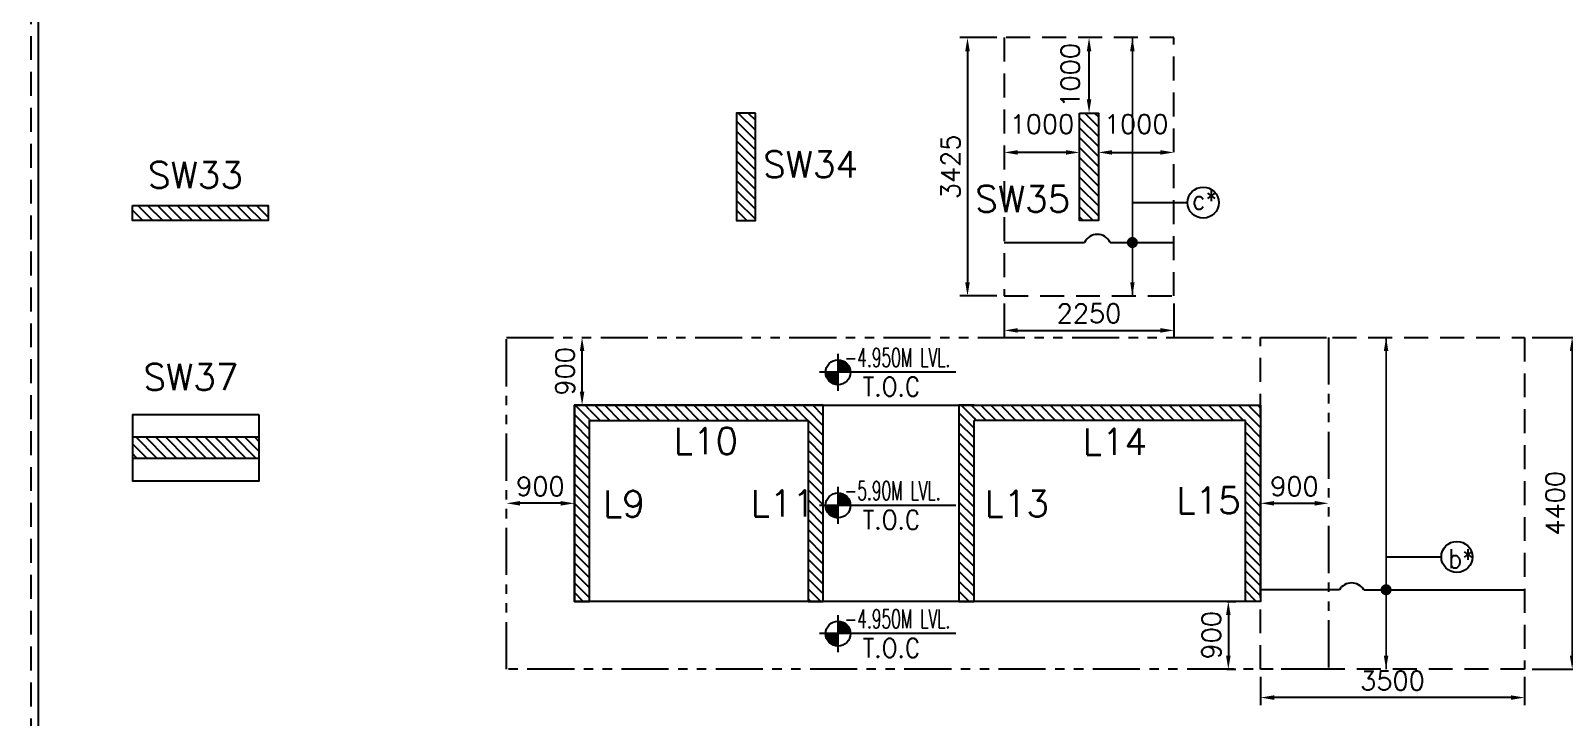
# Model space of a CAD drawing. Extents: x 493682 to 1244665, y -124941 to -2846.
# Drawn here: x 561644 to 581982, y -45252 to -36147 of the extents above; entities that cross this region are included whole.
import ezdxf
from ezdxf.lldxf.tags import DXFTag

# ---------------------------------------------------------------- set-up
doc = ezdxf.new("R2010")
doc.units = 0
doc.header["$MEASUREMENT"] = 0
doc.header["$PDMODE"] = 34
doc.header["$PDSIZE"] = 50
doc.linetypes.add('HIDDEN', pattern=[9.525, 6.35, -3.175])
doc.linetypes.add('PHANTOM4', pattern=[0.625, 0.3125, -0.0625, 0.0625, -0.0625, 0.0625, -0.0625])
for name, color, linetype in [('001 TOP VERTICAL STEEL', 183, 'Continuous'), ('001 X DIR.', 130, 'Continuous'), ('003 5.875M', 123, 'Continuous'), ('02BEAM TEXT', 3, 'Continuous'), ('04 FOOTING', 2, 'Continuous'), ('04 NORMAL TEXT', 2, 'Continuous'), ('18 COL. TEXT', 1, 'Continuous'), ('19 COLUMN', 1, 'Continuous'), ('21GRID CIRCLE', 5, 'Continuous'), ('22222', 63, 'Continuous'), ('25 hatch', 8, 'Continuous'), ('26 HT (PCC)', 8, 'Continuous'), ('RENF', 2, 'Continuous')]:
    doc.layers.add(name, color=color, linetype=linetype)
doc.styles.add('ROMANS', font='simplex.shx')
tags = doc.linetypes.add('HIDDEN2', pattern=[0.1875, 0.125, -0.0625]).pattern_tags.tags
tags[6:7] = [DXFTag(74, 4), DXFTag(75, 0), DXFTag(340, '0'), DXFTag(46, 1.0), DXFTag(50, 0.0), DXFTag(44, 0.0), DXFTag(45, 0.0)]
tags[4:5] = [DXFTag(74, 4), DXFTag(75, 0), DXFTag(340, '0'), DXFTag(46, 1.0), DXFTag(50, 0.0), DXFTag(44, 0.0), DXFTag(45, 0.0)]
doc.dimstyles.new('SDU-II', dxfattribs={"dimscale": 100, "dimtxt": 2.5, "dimasz": 1.8, "dimexe": 1, "dimexo": 1, "dimgap": 1, "dimtad": 1, "dimdec": 0, "dimzin": 0, "dimdsep": 46, "dimtxsty": 'ROMANS', "dimcen": 0.09, "dimclrd": 5, "dimclre": 5, "dimclrt": 4, "dimadec": 0, "dimazin": 0, "dimtfac": 1, "dimtdec": 0, "dimtmove": 1, "dimatfit": 3, "dimfxl": 1, "dimtolj": 1, "dimtzin": 0, "dimlwd": 9, "dimlwe": 0, "dimarcsym": 1})
doc.dimstyles.get("Standard").update_dxf_attribs({"dimscale": 100, "dimtxt": 2.5, "dimasz": 1.8, "dimexe": 1, "dimexo": 1, "dimgap": 1, "dimtad": 1, "dimdec": 0, "dimzin": 0, "dimdsep": 46, "dimtxsty": 'ROMANS', "dimcen": 0, "dimclrd": 5, "dimclre": 5, "dimclrt": 4, "dimadec": 0, "dimazin": 0, "dimtfac": 1, "dimtdec": 4, "dimtofl": 0, "dimtmove": 2, "dimatfit": 3, "dimfxl": 1, "dimtolj": 1, "dimtzin": 0, "dimlwe": -1, "dimarcsym": 0})
pattern_1 = [(315, (-18882.915, -74416.34), (65.63609, 65.63609), [])]

# ---------------------------------------------------------------- blocks, each defined once
blk = doc.blocks.new('zw$DB44')
at = {"layer": '25 hatch', "linetype": 'Continuous', "ltscale": 5}
h = blk.add_hatch(dxfattribs=at)
h.set_pattern_fill('ANSI31', color=256, scale=29.235733, angle=270, style=0)
h.set_pattern_definition(pattern_1)
h.paths.add_polyline_path([(5060, -29175), (4810, -29175), (4810, -30600), (5060, -30600)])
h = blk.add_hatch(dxfattribs=at)
h.set_pattern_fill('ANSI31', color=256, scale=29.235733, angle=270, style=0)
h.set_pattern_definition(pattern_1)
h.paths.add_polyline_path([(9360, -29175), (9610, -29175), (9610, -30600), (9360, -30600)])
h = blk.add_hatch(dxfattribs=at)
h.set_pattern_fill('ANSI31', color=256, scale=29.235733, angle=270, style=0)
h.set_pattern_definition(pattern_1)
h.paths.add_polyline_path([(-3200, -30400), (-1400, -30400), (-1400, -30600), (-3200, -30600)])
h = blk.add_hatch(dxfattribs=at)
h.set_pattern_fill('ANSI31', color=256, scale=29.235733, angle=270, style=0)
h.set_pattern_definition(pattern_1)
h.paths.add_polyline_path([(2860, -33050), (2660, -33050), (2660, -35650), (2860, -35650)])
h = blk.add_hatch(dxfattribs=at)
h.set_pattern_fill('ANSI31', color=256, scale=29.235733, angle=270, style=0)
h.set_pattern_definition(pattern_1)
h.paths.add_polyline_path([(5760, -33050), (2860, -33050), (2860, -33250), (5760, -33250)])
h = blk.add_hatch(dxfattribs=at)
h.set_pattern_fill('ANSI31', color=256, scale=29.235733, angle=270, style=0)
h.set_pattern_definition(pattern_1)
h.paths.add_polyline_path([(5760, -35650), (5960, -35650), (5960, -33050), (5760, -33050)])
h = blk.add_hatch(dxfattribs=at)
h.set_pattern_fill('ANSI31', color=256, scale=29.235733, angle=270, style=0)
h.set_pattern_definition(pattern_1)
h.paths.add_polyline_path([(7760, -35650), (7960, -35650), (7960, -33050), (7760, -33050)])
h = blk.add_hatch(dxfattribs=at)
h.set_pattern_fill('ANSI31', color=256, scale=29.235733, angle=270, style=0)
h.set_pattern_definition(pattern_1)
h.paths.add_polyline_path([(7960, -33050), (11560, -33050), (11560, -33250), (7960, -33250)])
h = blk.add_hatch(dxfattribs=at)
h.set_pattern_fill('ANSI31', color=256, scale=29.235733, angle=270, style=0)
h.set_pattern_definition(pattern_1)
h.paths.add_polyline_path([(11560, -33050), (11760, -33050), (11760, -35650), (11560, -35650)])
h = blk.add_hatch(dxfattribs=at)
h.set_pattern_fill('ANSI31', color=256, scale=29.235733, angle=270, style=0)
h.set_pattern_definition([(315, (-18882.915, -99961.34), (65.63609, 65.63609), [])])
h.paths.add_polyline_path([(-1520, -33750), (-1520, -33475), (-3200, -33475), (-3200, -33750)])
at = {"layer": '19 COLUMN'}
for points in [[(5060, -29175), (4810, -29175), (4810, -30600), (5060, -30600)], [(9360, -29175), (9610, -29175), (9610, -30600), (9360, -30600)], [(-3200, -30400), (-1400, -30400), (-1400, -30600), (-3200, -30600)], [(-1520, -33175), (-3200, -33175), (-3200, -34050), (-1520, -34050)], [(-1520, -33750), (-1520, -33475), (-3200, -33475), (-3200, -33750)]]:
    blk.add_lwpolyline(points, close=True, dxfattribs=at)
for points in [[(2860, -33050), (2860, -33050), (2660, -33050), (2660, -35650), (2860, -35650), (2860, -33250)], [(5760, -33050), (2860, -33050), (2860, -33050)], [(5760, -33250), (5760, -35650), (5960, -35650), (5960, -33050), (5760, -33050)], [(7960, -33050), (7760, -33050), (7760, -35650), (7960, -35650), (7960, -33250)], [(7960, -33050), (11560, -33050)], [(11560, -33050), (11760, -33050), (11760, -35650), (11560, -35650), (11560, -33250)], [(2860, -33250), (5760, -33250)], [(11560, -33250), (7960, -33250)]]:
    blk.add_lwpolyline(points, dxfattribs=at)
blk = doc.blocks.new('*D25')
at = {"color": 5, "linetype": 'Continuous', "transparency": 16777216}
for p, q in [((568953, -40214), (569056, -40214)), ((568953, -41114), (569056, -41114))]:
    blk.add_line(p, q, dxfattribs=at)
at = {"color": 5, "linetype": 'Continuous', "lineweight": -2, "transparency": 16777216}
blk.add_line((568956, -40934), (568956, -40394), dxfattribs=at)
at = {"color": 5, "transparency": 16777216}
for points in [[(568986, -40394), (568926, -40394), (568956, -40214)], [(568926, -40934), (568986, -40934), (568956, -41114)]]:
    blk.add_solid(points, dxfattribs=at)
at = {"layer": 'DEFPOINTS', "color": 0, "transparency": 16777216}
for p in [(568853, -40214), (568956, -40214), (568853, -41114)]:
    blk.add_point(p, dxfattribs=at)
at = {"color": 4, "transparency": 16777216, "insert": (568731, -40664), "char_height": 250, "attachment_point": 5, "rotation": 90, "style": 'ROMANS'}
blk.add_mtext('\\A1;900', dxfattribs=at)
blk = doc.blocks.new('*D26')
at = {"color": 5, "linetype": 'Continuous', "lineweight": -2, "transparency": 16777216}
blk.add_line((568673, -42414), (568133, -42414), dxfattribs=at)
at = {"color": 5, "linetype": 'Continuous', "transparency": 16777216}
for p, q in [((567953, -42514), (567953, -42514)), ((568853, -42514), (568853, -42514))]:
    blk.add_line(p, q, dxfattribs=at)
at = {"color": 5, "transparency": 16777216}
for points in [[(568133, -42384), (568133, -42444), (567953, -42414)], [(568673, -42444), (568673, -42384), (568853, -42414)]]:
    blk.add_solid(points, dxfattribs=at)
at = {"layer": 'DEFPOINTS', "color": 0, "transparency": 16777216}
for p in [(567953, -42414), (567953, -42414), (568853, -42414)]:
    blk.add_point(p, dxfattribs=at)
at = {"color": 4, "transparency": 16777216, "insert": (568403, -42189), "char_height": 250, "attachment_point": 5, "style": 'ROMANS'}
blk.add_mtext('\\A1;900', dxfattribs=at)
blk = doc.blocks.new('*D27')
at = {"color": 5, "linetype": 'Continuous', "transparency": 16777216}
for p, q in [((577953, -42314), (577953, -42314)), ((578853, -42314), (578853, -42314))]:
    blk.add_line(p, q, dxfattribs=at)
at = {"color": 5, "linetype": 'Continuous', "lineweight": -2, "transparency": 16777216}
blk.add_line((578133, -42414), (578673, -42414), dxfattribs=at)
at = {"color": 5, "transparency": 16777216}
for points in [[(578133, -42384), (578133, -42444), (577953, -42414)], [(578673, -42444), (578673, -42384), (578853, -42414)]]:
    blk.add_solid(points, dxfattribs=at)
at = {"layer": 'DEFPOINTS', "color": 0, "transparency": 16777216}
for p in [(577953, -42414), (578853, -42414), (578853, -42414)]:
    blk.add_point(p, dxfattribs=at)
at = {"color": 4, "transparency": 16777216, "insert": (578403, -42189), "char_height": 250, "attachment_point": 5, "rotation": 0.0008, "style": 'ROMANS'}
blk.add_mtext('\\A1;900', dxfattribs=at)
blk = doc.blocks.new('*D28')
at = {"color": 5, "linetype": 'Continuous', "transparency": 16777216}
for p, q in [((577507, -43714), (577626, -43714)), ((577507, -44614), (577626, -44614))]:
    blk.add_line(p, q, dxfattribs=at)
at = {"color": 5, "linetype": 'Continuous', "lineweight": -2, "transparency": 16777216}
blk.add_line((577526, -43894), (577526, -44434), dxfattribs=at)
at = {"color": 5, "transparency": 16777216}
for points in [[(577556, -43894), (577496, -43894), (577526, -43714)], [(577496, -44434), (577556, -44434), (577526, -44614)]]:
    blk.add_solid(points, dxfattribs=at)
at = {"layer": 'DEFPOINTS', "color": 0, "transparency": 16777216}
for p in [(577407, -43714), (577407, -44614), (577526, -44614)]:
    blk.add_point(p, dxfattribs=at)
at = {"color": 4, "transparency": 16777216, "insert": (577301, -44164), "char_height": 250, "attachment_point": 5, "rotation": 90, "style": 'ROMANS'}
blk.add_mtext('\\A1;900', dxfattribs=at)
blk = doc.blocks.new('*D46')
at = {"color": 5, "linetype": 'Continuous', "transparency": 16777216}
for p, q in [((577954, -44714), (577954, -45090)), ((581453, -44714), (581453, -45090))]:
    blk.add_line(p, q, dxfattribs=at)
at = {"color": 5, "linetype": 'Continuous', "lineweight": -2, "transparency": 16777216}
blk.add_line((581273, -44990), (578134, -44990), dxfattribs=at)
at = {"color": 5, "transparency": 16777216}
for points in [[(578134, -44960), (578134, -45020), (577954, -44990)], [(581273, -45020), (581273, -44960), (581453, -44990)]]:
    blk.add_solid(points, dxfattribs=at)
at = {"layer": 'DEFPOINTS', "color": 0, "transparency": 16777216}
for p in [(577954, -44614), (581453, -44614), (577954, -44990)]:
    blk.add_point(p, dxfattribs=at)
at = {"color": 4, "transparency": 16777216, "insert": (579703, -44765), "char_height": 250, "attachment_point": 5, "style": 'ROMANS'}
blk.add_mtext('\\A1;3500', dxfattribs=at)
blk = doc.blocks.new('*D47')
at = {"color": 5, "linetype": 'Continuous', "transparency": 16777216}
for p, q in [((581553, -40214), (582185, -40214)), ((581553, -44614), (582185, -44614))]:
    blk.add_line(p, q, dxfattribs=at)
at = {"color": 5, "linetype": 'Continuous', "lineweight": -2, "transparency": 16777216}
blk.add_line((582085, -40394), (582085, -44434), dxfattribs=at)
at = {"color": 5, "transparency": 16777216}
for points in [[(582115, -40394), (582055, -40394), (582085, -40214)], [(582055, -44434), (582115, -44434), (582085, -44614)]]:
    blk.add_solid(points, dxfattribs=at)
at = {"layer": 'DEFPOINTS', "color": 0, "transparency": 16777216}
for p in [(581453, -40214), (581453, -44614), (582085, -44614)]:
    blk.add_point(p, dxfattribs=at)
at = {"color": 4, "transparency": 16777216, "insert": (581860, -42414), "char_height": 250, "attachment_point": 5, "rotation": 90, "style": 'ROMANS'}
blk.add_mtext('\\A1;4400', dxfattribs=at)
blk = doc.blocks.new('*D50')
at = {"color": 5, "linetype": 'Continuous', "transparency": 16777216}
for p, q in [((574554, -39764), (574554, -40221)), ((576804, -39764), (576804, -40221))]:
    blk.add_line(p, q, dxfattribs=at)
at = {"color": 5, "linetype": 'Continuous', "lineweight": -2, "transparency": 16777216}
blk.add_line((574734, -40121), (576624, -40121), dxfattribs=at)
at = {"color": 5, "transparency": 16777216}
for points in [[(574734, -40091), (574734, -40151), (574554, -40121)], [(576624, -40151), (576624, -40091), (576804, -40121)]]:
    blk.add_solid(points, dxfattribs=at)
at = {"layer": 'DEFPOINTS', "color": 0, "transparency": 16777216}
for p in [(574554, -39664), (576804, -39664), (576804, -40121)]:
    blk.add_point(p, dxfattribs=at)
at = {"color": 4, "transparency": 16777216, "insert": (575679, -39896), "char_height": 250, "attachment_point": 5, "style": 'ROMANS'}
blk.add_mtext('\\A1;2250', dxfattribs=at)
blk = doc.blocks.new('*D51')
at = {"color": 5, "linetype": 'Continuous', "transparency": 16777216}
for p, q in [((574454, -36239), (573967, -36239)), ((574454, -39664), (573967, -39664))]:
    blk.add_line(p, q, dxfattribs=at)
at = {"color": 5, "linetype": 'Continuous', "lineweight": -2, "transparency": 16777216}
blk.add_line((574067, -36419), (574067, -39484), dxfattribs=at)
at = {"color": 5, "transparency": 16777216}
for points in [[(574097, -36419), (574037, -36419), (574067, -36239)], [(574037, -39484), (574097, -39484), (574067, -39664)]]:
    blk.add_solid(points, dxfattribs=at)
at = {"layer": 'DEFPOINTS', "color": 0, "transparency": 16777216}
for p in [(574554, -36239), (574067, -39664), (574554, -39664)]:
    blk.add_point(p, dxfattribs=at)
at = {"color": 4, "transparency": 16777216, "insert": (573842, -37952), "char_height": 250, "attachment_point": 5, "rotation": 90, "style": 'ROMANS'}
blk.add_mtext('\\A1;3425', dxfattribs=at)
blk = doc.blocks.new('*D234')
at = {"color": 5, "transparency": 16777216}
for p, q in [((575804, -37661), (575804, -37661)), ((576804, -37661), (576804, -37661))]:
    blk.add_line(p, q, dxfattribs=at)
at = {"color": 5, "lineweight": -2, "transparency": 16777216}
blk.add_line((575984, -37761), (576624, -37761), dxfattribs=at)
at = {"color": 5, "transparency": 16777216}
for points in [[(575984, -37731), (575984, -37791), (575804, -37761)], [(576624, -37791), (576624, -37731), (576804, -37761)]]:
    blk.add_solid(points, dxfattribs=at)
at = {"layer": 'DEFPOINTS', "color": 0, "transparency": 16777216}
for p in [(575804, -37761), (576804, -37761), (576804, -37761)]:
    blk.add_point(p, dxfattribs=at)
at = {"color": 4, "transparency": 16777216, "insert": (576304, -37386), "char_height": 250, "attachment_point": 5, "style": 'ROMANS'}
blk.add_mtext('\\A1;1000', dxfattribs=at)
blk = doc.blocks.new('*D235')
at = {"color": 5, "transparency": 16777216}
for p, q in [((574554, -37661), (574554, -37661)), ((575554, -37661), (575554, -37661))]:
    blk.add_line(p, q, dxfattribs=at)
at = {"color": 5, "lineweight": -2, "transparency": 16777216}
blk.add_line((575374, -37761), (574734, -37761), dxfattribs=at)
at = {"color": 5, "transparency": 16777216}
for points in [[(574734, -37731), (574734, -37791), (574554, -37761)], [(575374, -37791), (575374, -37731), (575554, -37761)]]:
    blk.add_solid(points, dxfattribs=at)
at = {"layer": 'DEFPOINTS', "color": 0, "transparency": 16777216}
for p in [(574554, -37761), (574554, -37761), (575554, -37761)]:
    blk.add_point(p, dxfattribs=at)
at = {"color": 4, "transparency": 16777216, "insert": (575054, -37386), "char_height": 250, "attachment_point": 5, "style": 'ROMANS'}
blk.add_mtext('\\A1;1000', dxfattribs=at)
blk = doc.blocks.new('*D323')
at = {"color": 5, "transparency": 16777216}
for p, q in [((575579, -36239), (575579, -36239)), ((575579, -37239), (575579, -37239))]:
    blk.add_line(p, q, dxfattribs=at)
at = {"color": 5, "lineweight": -2, "transparency": 16777216}
blk.add_line((575679, -37059), (575679, -36419), dxfattribs=at)
at = {"color": 5, "transparency": 16777216}
for points in [[(575709, -36419), (575649, -36419), (575679, -36239)], [(575649, -37059), (575709, -37059), (575679, -37239)]]:
    blk.add_solid(points, dxfattribs=at)
at = {"layer": 'DEFPOINTS', "color": 0, "transparency": 16777216}
for p in [(575679, -36239), (575679, -36239), (575679, -37239)]:
    blk.add_point(p, dxfattribs=at)
at = {"color": 4, "transparency": 16777216, "insert": (575429, -36739), "char_height": 250, "attachment_point": 5, "rotation": 90, "style": 'ROMANS'}
blk.add_mtext('\\A1;1000', dxfattribs=at)

msp = doc.modelspace()

# ---------------------------------------------------------------- hatches: boundary and pattern name
h = msp.add_hatch()
h.set_pattern_fill('ANSI31', color=5, scale=8.105755, style=0)
h.set_pattern_definition([(45, (562086.7992, -48606.0998), (-0.71645428, 0.71645427), [])])
h.paths.add_polyline_path([(572185.9, -40676.9, 0.4142136), (572351.1, -40842.1), (572351.1, -40676.9)])
h.paths.add_polyline_path([(572351.1, -40676.9), (572516.4, -40676.9, 0.4142136), (572351.1, -40511.6)])
h = msp.add_hatch()
h.set_pattern_fill('ANSI31', color=5, scale=8.105755, style=0)
h.set_pattern_definition([(45, (562086.7992, -50371.0998), (-0.71645428, 0.71645427), [])])
h.paths.add_polyline_path([(572185.9, -42441.9, 0.4142136), (572351.1, -42607.1), (572351.1, -42441.9)])
h.paths.add_polyline_path([(572351.1, -42441.9), (572516.4, -42441.9, 0.4142136), (572351.1, -42276.6)])
h = msp.add_hatch()
h.set_pattern_fill('ANSI31', color=5, scale=8.105755, style=0)
h.set_pattern_definition([(45, (562086.7992, -52071.5998), (-0.71645428, 0.71645427), [])])
h.paths.add_polyline_path([(572185.9, -44142.4, 0.4142136), (572351.1, -44307.6), (572351.1, -44142.4)])
h.paths.add_polyline_path([(572351.1, -44142.4), (572516.4, -44142.4, 0.4142136), (572351.1, -43977.1)])

# ---------------------------------------------------------------- linework, layer by layer
at = {"color": 5}
for p, q in [((576253.6, -38426.9, 0), (576986.5, -38426.9, 0)), ((572351.1, -40923.2, 26076.1), (572351.1, -40430.6, 26076.1)), ((573912.1, -40676.9, -42485.1), (572104.8, -40676.9, 26076.1)), ((572351.1, -42688.2, 26076.1), (572351.1, -42195.6, 26076.1)), ((573912.1, -42441.9, -42485.1), (572104.8, -42441.9, 26076.1)), ((579617.9, -43125.4, 0), (580350.8, -43125.4, 0)), ((572351.1, -44388.7, 26076.1), (572351.1, -43896.1, 26076.1)), ((573912.1, -44142.4, -42485.1), (572104.8, -44142.4, 26076.1))]:
    msp.add_line(p, q, dxfattribs=at)
for centre in [(572351.1, -40676.9, 26076.1), (572351.1, -42441.9, 26076.1), (572351.1, -44142.4, 26076.1)]:
    msp.add_circle(centre, 165.3, dxfattribs=at)
at = {"layer": '001 TOP VERTICAL STEEL', "color": 183, "linetype": 'HIDDEN', "ltscale": 50, "elevation": 0}
for points in [[(576803.5, -36239.3), (574553.5, -36239.3), (574553.5, -39664.3), (576803.5, -39664.3)], [(577953.5, -40214.3), (581453.1, -40214.3), (581453.1, -44614.3), (577953.5, -44614.3)]]:
    msp.add_lwpolyline(points, close=True, dxfattribs=at)
at = {"layer": '001 X DIR.', "color": 130, "linetype": 'Continuous', "ltscale": 2000}
for p, q in [((574553.5, -38956.1), (575620.4, -38956.1)), ((575957.7, -38956.1), (576803.5, -38956.1)), ((578998.2, -43560.6), (577953.5, -43560.6)), ((579322, -43560.6), (581453.1, -43560.6))]:
    msp.add_line(p, q, dxfattribs=at)
for centre, radius, start, end in [((575789, -39033.7), 185.6, 24.71632, 155.28368), ((579160.1, -43658.7), 189.3, 31.21705, 148.78295)]:
    msp.add_arc(centre, radius, start, end, dxfattribs=at)
at = {"layer": '003 5.875M', "color": 150, "linetype": 'Continuous', "elevation": 0}
msp.add_lwpolyline([(568853.5, -41114), (577953.5, -41114), (577953.5, -43714), (568853.5, -43714)], close=True, dxfattribs=at)
at = {"layer": '04 FOOTING', "linetype": 'Continuous', "ltscale": 1500, "elevation": 0}
msp.add_lwpolyline([(561743.6, -56084.2), (561919.6, -56183.8), (562176.6, -56320.9), (562777.3, -56605.6), (563304.3, -56825.5), (563989.8, -57084.3), (564756.7, -57274.4), (565607.1, -57426.5), (566201.7, -57505.6), (566730.1, -57559.5), (567144, -57594), (571298.6, -57594), (571298.2, -53644), (575508.4, -53644), (575508.4, -57594), (585063.8, -57594), (585063.8, -6314), (576463.4, -6314), (576463.4, -11364), (570343.6, -11364), (570343.6, -6314), (561743.6, -6314)], close=True, dxfattribs=at)
at = {"layer": '21GRID CIRCLE', "color": 5}
for centre in [(577192.8, -38426.9, 0), (580557.2, -43125.4, 0)]:
    msp.add_circle(centre, 206.4, dxfattribs=at)
at = {"layer": '22222', "color": 63, "linetype": 'PHANTOM4', "ltscale": 2000, "elevation": 0}
msp.add_lwpolyline([(567953.5, -40214), (578853.4, -40214), (578853.4, -44614), (567953.5, -44614)], close=True, dxfattribs=at)
at = {"layer": '26 HT (PCC)', "linetype": 'HIDDEN', "ltscale": 50, "elevation": 0}
msp.add_lwpolyline([(561643.6, -56142.6), (561871.5, -56271.4), (562131.6, -56410.2), (562736.6, -56696.9), (563267.4, -56918.4), (563960, -57180), (564735.9, -57372.3), (565591.7, -57525.3), (566190, -57604.9), (566720.9, -57659.1), (567139.8, -57694), (571398.6, -57694), (571398.2, -53744), (575408.4, -53744), (575408.4, -57694), (585163.8, -57694), (585163.8, -6214), (576363.4, -6214), (576363.4, -11264), (570443.6, -11264), (570443.6, -6214), (561643.6, -6214)], close=True, dxfattribs=at)
at = {"layer": 'RENF', "linetype": 'HIDDEN2', "ltscale": 10, "const_width": 73.3}
for points in [[(576269.4, -38989.1, -1), (576237.7, -38923, -1)], [(579633.8, -43593.6, -1), (579602.1, -43527.5, -1)]]:
    msp.add_lwpolyline(points, format="xyb", close=True, dxfattribs=at)

# ---------------------------------------------------------------- block references
at = {"color": 1, "linetype": 'Continuous', "lineweight": 158}
msp.add_blockref('zw$DB44', (566193.5, -8064, 0), dxfattribs=at)

# ---------------------------------------------------------------- texts
at = {"layer": '02BEAM TEXT', "color": 3, "style": 'ROMANS'}
for s, width, p in [('-4.950M LVL.', 0.6, (572438.1, -40605.6, -54757.8)), ('T.O.C', 0.9, (572677.2, -40992.8, -54757.8)), ('-5.90M LVL.', 0.6, (572438.1, -42370.6, -54757.8)), ('T.O.C', 0.9, (572677.2, -42757.8, -54757.8)), ('-4.950M LVL.', 0.6, (572438.1, -44071.1, -54757.8)), ('T.O.C', 0.9, (572677.2, -44458.3, -54757.8))]:
    msp.add_text(s, height=250, dxfattribs=dict(at, width=width)).set_placement(p)
at = {"layer": '04 NORMAL TEXT', "color": 4, "style": 'ROMANS', "width": 0.9}
for s, p in [('c*', (577046, -38515.7)), ('b*', (580441.4, -43272.3, 0))]:
    msp.add_text(s, height=250, dxfattribs=at).set_placement(p)
at = {"layer": '18 COL. TEXT', "style": 'ROMANS'}
for s, p in [('SW34', (571356.1, -38095.8, 0)), ('SW33', (563198.3, -38235.6, 0)), ('SW35', (574168.9, -38552.2, 0)), ('SW37', (563138.8, -40914.9, 0)), ('L10', (570170.3, -41761.8, 0)), ('L14', (575594.1, -41772.6, 0)), ('L9', (569233.4, -42596.1, 0)), ('L11', (571191.3, -42588.9, 0)), ('L13', (574292.5, -42592.5, 0)), ('L15', (576835.5, -42550.6, 0))]:
    msp.add_text(s, height=350, dxfattribs=at).set_placement(p)

# ---------------------------------------------------------------- dimensions: what is measured, and where the dimension line sits
at = {"color": 3, "linetype": 'Continuous'}
for p1, p2, distance, picture, middle in [((574553.5, -36239.3, 0), (574553.5, -39664.3, 0), -486.4, '*D51', (573842.1, -37951.8)), ((574553.5, -39664.3, 0), (576803.5, -39664.3, 0), -456.6, '*D50', (575678.5, -39895.9)), ((568853.5, -41114, 0), (568853.5, -40214, 0), -102, '*D25', (568730.5, -40664, 0)), ((581453.1, -40214.3, 0), (581453.1, -44614.3, 0), 632, '*D47', (581860.1, -42414.3)), ((568853.5, -42414, 0), (567953.5, -42414, 0), 0, '*D26', (568403.5, -42189, 0)), ((577953.5, -42414, 0), (578853.4, -42414, 0), 0, '*D27', (578403.5, -42189, 0)), ((577407, -43714, 0), (577407, -44614, 0), 119.3, '*D28', (577301.3, -44164, 0)), ((581453.1, -44614.3, 0), (577953.5, -44614.3, 0), 375.8, '*D46', (579703.3, -44765.1))]:
    dim = msp.add_aligned_dim(p1=p1, p2=p2, distance=distance, dimstyle='Standard', override={"dimtdec": 0}, dxfattribs=at)
    dim.commit()
    dim.dimension.update_dxf_attribs({"geometry": picture, "text_midpoint": middle})
at = {"color": 63}
dim = msp.add_linear_dim(base=(575678.5, -36239.3), p1=(575678.5, -37239, 0), p2=(575678.5, -36239.3, 0), angle=90, dimstyle='Standard', override={"dimtdec": 0}, dxfattribs=at)
dim.commit()
dim.dimension.update_dxf_attribs({"geometry": '*D323', "text_midpoint": (575428.5, -36739.1), "dimtype": 160})
for base, p1, p2, picture, middle in [((574553.5, -37760.5), (575553.5, -37760.5, 0), (574553.5, -37760.5, 0), '*D235', (575053.5, -37385.5)), ((576803.5, -37760.5), (575803.5, -37760.5, 0), (576803.5, -37760.5, 0), '*D234', (576303.5, -37385.5))]:
    dim = msp.add_linear_dim(base=base, p1=p1, p2=p2, dimstyle='Standard', override={"dimtdec": 0}, dxfattribs=at)
    dim.commit()
    dim.dimension.update_dxf_attribs({"geometry": picture, "text_midpoint": middle})

# ---------------------------------------------------------------- leaders
at = {"color": 7}
for points in [[(576253.6, -39664.3, 0), (576253.6, -36239.3, 0)], [(576253.6, -36239.3, 0), (576253.6, -39664.3, 0)], [(579617.9, -44614.3, 0), (579617.9, -40214.3, 0)], [(579617.9, -40214.3, 0), (579617.9, -44614.3, 0)]]:
    msp.add_leader(points, dimstyle='SDU-II', override={"dimgap": 1, "dimtad": 0}, dxfattribs=at)

doc.saveas('drawing.dxf')
